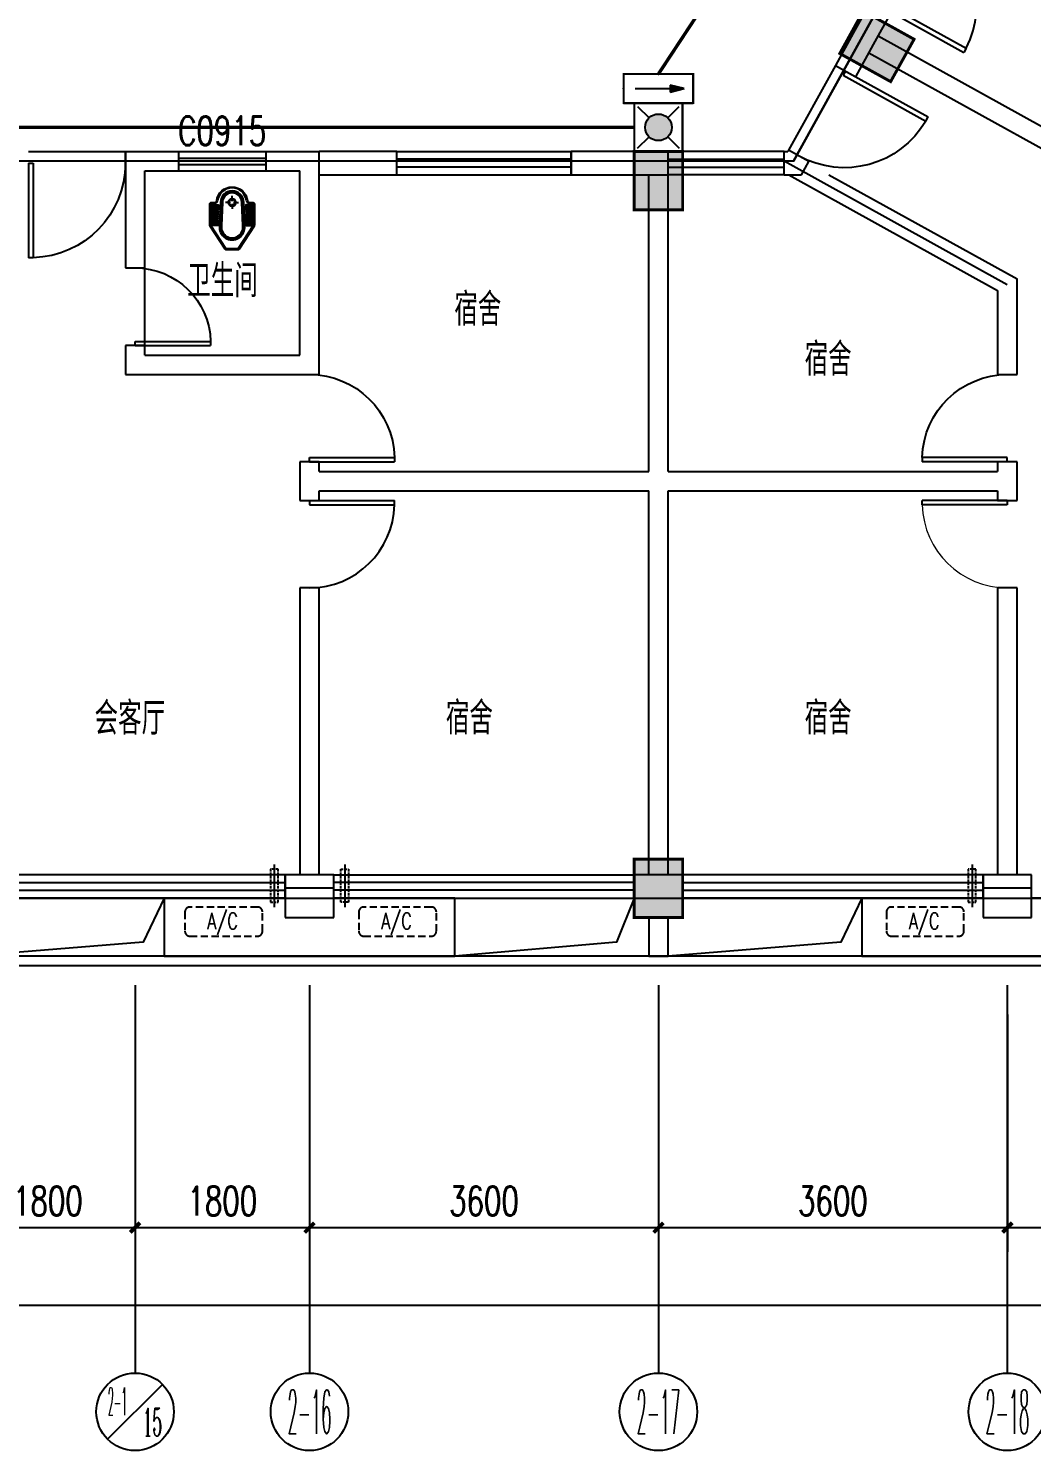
# Model space of a CAD drawing. Extents: x -9422388 to 15610651, y -1992469 to 953794.
# Drawn here: x -2717383 to -2707033, y -291035 to -276364 of the extents above; entities that cross this region are included whole.
import ezdxf
from ezdxf.enums import TextEntityAlignment as Align

# ---------------------------------------------------------------- set-up
doc = ezdxf.new("R2010")
doc.units = 0
doc.header["$LTSCALE"] = 1000
for name, pattern in [('( Hidden )', [0.375, 0.25, -0.125]), ('ACAD_ISO04W100', [30, 24, -3, 0, -3]), ('DASH', [0.35, 0.25, -0.1])]:
    doc.linetypes.add(name, pattern=pattern)
for name, color, linetype in [('A-FLOR-HVAC', 4, 'Continuous'), ('A-FLOR-OTHER2-ON', 83, 'Continuous'), ('A-SECT-DOOR', 141, 'Continuous'), ('AXIS_TEXT', 7, 'Continuous'), ('C-KZ', 2, 'Continuous'), ('C-Z-HATCH', 253, 'Continuous'), ('EQUIP-应急', 3, 'Continuous'), ('WIRE-应急', 1, 'DASH'), ('洁具', 253, 'Continuous')]:
    doc.layers.add(name, color=color, linetype=linetype)
doc.styles.add('_TCH_AXIS', font='COMPLEX', dxfattribs={"bigfont": 'GBCBIG'})
doc.styles.add('_TCH_DIM', font='SIMPLEX', dxfattribs={"bigfont": 'GBCBIG'})
doc.styles.add('_TCH_DIM_T3', font='SIMPLEX', dxfattribs={"width": 0.705882, "bigfont": 'GBCBIG'})
doc.styles.add('_TCH_WINDOW', font='SIMPLEX', dxfattribs={"height": 3.5, "bigfont": 'GBCBIG'})
doc.styles.add('_TEL_DIM', font='SIMPLEX', dxfattribs={"width": 0.8, "height": 3.5, "bigfont": 'HZTXT'})
doc.styles.add('COMPLEX', font='COMPLEX')
doc.dimstyles.new('_TCH_ARCH&&100', dxfattribs={"dimtxt": 297.5, "dimasz": 100, "dimexe": 250, "dimexo": 300, "dimgap": 126.25, "dimtad": 1, "dimdec": 0, "dimzin": 0, "dimdsep": 46, "dimtxsty": '_TCH_DIM_T3', "dimblk": 'ARCHTICK', "dimcen": 0.09, "dimclrt": 7, "dimazin": 2, "dimtfac": 1, "dimtdec": 0, "dimtix": 1, "dimtmove": 2, "dimatfit": 3, "dimfxl": 0, "dimtolj": 1, "dimtzin": 0, "dimarcsym": 0})

# ---------------------------------------------------------------- blocks, each defined once
blk = doc.blocks.new('$plan$00002871')
at = {"layer": '洁具', "color": 0}
for p, q in [((0, -475), (0, -423)), ((-15, -490), (-67, -490)), ((0, -505), (0, -557)), ((15, -490), (67, -490))]:
    blk.add_line(p, q, dxfattribs=at)
for points in [[(159, -508, -0.88995), (-159, -508, 0.380538), (-179, -491), (-210, -491, -0.414214), (-230, -471), (-230, -258, -0.144595), (-227, -247), (-73, -9, -0.254383), (-56, 0), (56, 0, -0.254383), (73, -9), (227, -247, -0.144595), (230, -258), (230, -471, -0.414214), (210, -491), (179, -491, 0.380538)], [(120, -491), (130, -252, 1.134994), (-130, -252), (-120, -491, 0.992594)], [(105, -490), (115, -251, 1.141146), (-115, -251), (-105, -490, 0.994896)], [(100, -490), (110, -251, 1.143479), (-110, -251), (-100, -490, 0.995777)], [(-149, -264, 1), (-149, -252), (-207, -252, 1), (-207, -264)], [(-148, -287, 1), (-148, -275), (-207, -275, 1), (-207, -287)], [(-149, -263, 1), (-149, -253), (-207, -253, 1), (-207, -263)], [(-148, -286, 1), (-148, -276), (-207, -276, 1), (-207, -286)], [(148, -287, -1), (148, -275), (207, -275, -1), (207, -287)], [(148, -286, -1), (148, -276), (207, -276, -1), (207, -286)], [(149, -264, -1), (149, -252), (207, -252, -1), (207, -264)], [(149, -263, -1), (149, -253), (207, -253, -1), (207, -263)], [(-147, -307, 1), (-147, -295), (-207, -295, 1), (-207, -307)], [(-146, -330, 1), (-146, -319), (-207, -319, 1), (-207, -330)], [(-146, -352, 1), (-146, -341), (-207, -341, 1), (-207, -352)], [(-145, -376, 1), (-145, -364), (-207, -364, 1), (-207, -376)], [(-144, -399, 1), (-144, -388), (-207, -388, 1), (-207, -399)], [(-143, -423, 1), (-143, -411), (-207, -411, 1), (-207, -423)], [(-141, -444, 1), (-141, -432), (-207, -432, 1), (-207, -444)], [(-147, -306, 1), (-147, -296), (-207, -296, 1), (-207, -306)], [(-146, -329, 1), (-146, -320), (-207, -320, 1), (-207, -329)], [(-146, -351, 1), (-146, -342), (-207, -342, 1), (-207, -351)], [(-145, -375, 1), (-145, -365), (-207, -365, 1), (-207, -375)], [(-144, -398, 1), (-144, -389), (-207, -389, 1), (-207, -398)], [(-143, -422, 1), (-143, -412), (-207, -412, 1), (-207, -422)], [(-141, -443, 1), (-141, -433), (-207, -433, 1), (-207, -443)], [(141, -444, -1), (141, -432), (207, -432, -1), (207, -444)], [(141, -443, -1), (141, -433), (207, -433, -1), (207, -443)], [(143, -423, -1), (143, -411), (207, -411, -1), (207, -423)], [(144, -399, -1), (144, -388), (207, -388, -1), (207, -399)], [(143, -422, -1), (143, -412), (207, -412, -1), (207, -422)], [(145, -376, -1), (145, -364), (207, -364, -1), (207, -376)], [(144, -398, -1), (144, -389), (207, -389, -1), (207, -398)], [(146, -352, -1), (146, -341), (207, -341, -1), (207, -352)], [(145, -375, -1), (145, -365), (207, -365, -1), (207, -375)], [(146, -330, -1), (146, -319), (207, -319, -1), (207, -330)], [(146, -351, -1), (146, -342), (207, -342, -1), (207, -351)], [(147, -307, -1), (147, -295), (207, -295, -1), (207, -307)], [(146, -329, -1), (146, -320), (207, -320, -1), (207, -329)], [(147, -306, -1), (147, -296), (207, -296, -1), (207, -306)], [(-141, -464, 1), (-141, -453), (-207, -453, 1), (-207, -464)], [(-141, -463, 1), (-141, -454), (-207, -454, 1), (-207, -463)], [(141, -464, -1), (141, -453), (207, -453, -1), (207, -464)], [(141, -463, -1), (141, -454), (207, -454, -1), (207, -463)]]:
    blk.add_lwpolyline(points, format="xyb", close=True, dxfattribs=at)
blk.add_lwpolyline([(-149, -507, 0.380538), (-179, -481), (-210, -481, -0.414214), (-220, -471), (-220, -258, -0.144595), (-218, -253), (-64, -15, -0.254383), (-56, -10), (56, -10, -0.254383), (64, -15), (218, -253, -0.144595), (220, -258), (220, -471, -0.414214), (210, -481), (179, -481, 0.380538), (149, -507, 0.380538)], format="xyb", dxfattribs=at)
for radius in [40, 31.7]:
    blk.add_circle((0, -490), radius, dxfattribs=at)
blk.add_arc((0, -490), 150, 186.665, 353.335, dxfattribs=at)
blk = doc.blocks.new('$DorLib2D$00000001')
at = {"color": 0}
for p, q in [((0.45, 0.975), (0.5, 0.975)), ((0.45, 0), (0.45, 0.975)), ((0.5, 0), (0.5, 0.975)), ((0.5, 0), (0.45, 0))]:
    blk.add_line(p, q, dxfattribs=at)
at = {"color": 0, "lineweight": 13}
blk.add_arc((0.475, 0), 0.975, 91.4693, 180, dxfattribs=at)
blk = doc.blocks.new('KTWJ1')
at = {"layer": 'A-FLOR-HVAC', "color": 0, "linetype": '( Hidden )', "ltscale": 0.3}
blk.add_lwpolyline([(152982, -14209, 0.414214), (153032, -14259), (153732, -14259, 0.414214), (153782, -14209), (153782, -14009, 0.414214), (153732, -13959), (153032, -13959, 0.414214), (152982, -14009)], format="xyb", close=True, dxfattribs=at)
at = {"layer": 'A-FLOR-HVAC', "color": 0, "style": '_TCH_WINDOW', "width": 0.705882}
blk.add_text('A/C', height=170, dxfattribs=at).set_placement((153214, -14188))
blk = doc.blocks.new('KTB')
at = {"layer": 'A-SECT-DOOR', "color": 0}
for points in [[(1055819, -403775), (1054569, -403775), (1054569, -404375), (1057569, -404375), (1057569, -403775), (1056319, -403775)], [(1063019, -403775), (1061769, -403775), (1061769, -404375), (1064769, -404375), (1064769, -403775), (1063519, -403775)]]:
    blk.add_lwpolyline(points, dxfattribs=at)
at = {"layer": 'A-FLOR-HVAC', "color": 8}
for p in [(901802, -389909), (903596, -389909), (909040, -389909)]:
    blk.add_blockref('KTWJ1', p, dxfattribs=at)
blk = doc.blocks.new('A$C0CF77FE4')
at = {"layer": 'A-FLOR-OTHER2-ON', "color": 0, "linetype": 'ACAD_ISO04W100', "ltscale": 5}
blk.add_line((40, 440), (40, 0), dxfattribs=at)
at = {"layer": 'A-FLOR-OTHER2-ON', "color": 0, "linetype": 'DASH', "ltscale": 0.1}
blk.add_lwpolyline([(0, 390), (80, 390), (80, 50), (0, 50)], close=True, dxfattribs=at)
blk = doc.blocks.new('宿舍楼柱网1')
at = {"layer": 'C-Z-HATCH'}
h = blk.add_hatch(color=0, dxfattribs=at)
h.dxf.hatch_style = 1
h.paths.add_polyline_path([(648829, 146138), (649071, 146576), (649596, 146285), (649354, 145848)])
h = blk.add_hatch(color=0, dxfattribs=at)
h.dxf.hatch_style = 1
h.paths.add_polyline_path([(646708, 145126), (647208, 145126), (647208, 144526), (646708, 144526)])
h = blk.add_hatch(color=0, dxfattribs=at)
h.dxf.hatch_style = 1
h.paths.add_polyline_path([(646708, 137826), (647208, 137826), (647208, 137226), (646708, 137226)])
at = {"layer": 'C-KZ', "color": 0, "const_width": 30}
blk.add_lwpolyline([(648829, 146138), (649071, 146576), (649596, 146285), (649354, 145848), (648829, 146138)], dxfattribs=at)
for points in [[(646708, 145126), (647208, 145126), (647208, 144526), (646708, 144526)], [(646708, 137826), (647208, 137826), (647208, 137226), (646708, 137226)]]:
    blk.add_lwpolyline(points, close=True, dxfattribs=at)
blk = doc.blocks.new('_ArchTick')
at = {"color": 0, "linetype": 'ByBlock', "const_width": 0.4}
blk.add_lwpolyline([(-0.5, -0.5), (0.5, 0.5)], dxfattribs=at)
blk = doc.blocks.new('*D2887')
at = {"color": 0, "lineweight": -2, "transparency": 16777216}
for p, q in [((1579630, -199693), (1579630, -202943)), ((1646450, -199693), (1646450, -202943)), ((1579630, -202693), (1646450, -202693))]:
    blk.add_line(p, q, dxfattribs=at)
at = {"layer": 'Defpoints', "color": 0, "transparency": 16777216}
for p in [(1579630, -199393), (1646450, -199393), (1646450, -202693)]:
    blk.add_point(p, dxfattribs=at)
at = {"color": 0, "lineweight": -2, "transparency": 16777216, "xscale": 100, "yscale": 100, "zscale": 100, "rotation": 180}
blk.add_blockref('_ArchTick', (1579630, -202693), dxfattribs=at)
at = {"color": 0, "lineweight": -2, "transparency": 16777216, "xscale": 100, "yscale": 100, "zscale": 100}
blk.add_blockref('_ArchTick', (1646450, -202693), dxfattribs=at)
at = {"color": 7, "transparency": 16777216, "insert": (1613040, -202418), "char_height": 297.5, "attachment_point": 5, "style": '_TCH_DIM_T3'}
blk.add_mtext('\\A1;66820', dxfattribs=at)
blk = doc.blocks.new('*D2902')
at = {"color": 0, "lineweight": -2, "transparency": 16777216}
for p, q in [((1631150, -199693), (1631150, -202143)), ((1632950, -199693), (1632950, -202143)), ((1631150, -201893), (1632950, -201893))]:
    blk.add_line(p, q, dxfattribs=at)
at = {"layer": 'Defpoints', "color": 0, "transparency": 16777216}
for p in [(1631150, -199393), (1632950, -199393), (1632950, -201893)]:
    blk.add_point(p, dxfattribs=at)
at = {"color": 0, "lineweight": -2, "transparency": 16777216, "xscale": 100, "yscale": 100, "zscale": 100, "rotation": 180}
blk.add_blockref('_ArchTick', (1631150, -201893), dxfattribs=at)
at = {"color": 0, "lineweight": -2, "transparency": 16777216, "xscale": 100, "yscale": 100, "zscale": 100}
blk.add_blockref('_ArchTick', (1632950, -201893), dxfattribs=at)
at = {"color": 7, "transparency": 16777216, "insert": (1632050, -201618), "char_height": 297.5, "attachment_point": 5, "style": '_TCH_DIM_T3'}
blk.add_mtext('\\A1;1800', dxfattribs=at)
blk = doc.blocks.new('*D2903')
at = {"color": 0, "lineweight": -2, "transparency": 16777216}
for p, q in [((1632950, -199693), (1632950, -202143)), ((1634750, -199693), (1634750, -202143)), ((1632950, -201893), (1634750, -201893))]:
    blk.add_line(p, q, dxfattribs=at)
at = {"layer": 'Defpoints', "color": 0, "transparency": 16777216}
for p in [(1632950, -199393), (1634750, -199393), (1634750, -201893)]:
    blk.add_point(p, dxfattribs=at)
at = {"color": 0, "lineweight": -2, "transparency": 16777216, "xscale": 100, "yscale": 100, "zscale": 100, "rotation": 180}
blk.add_blockref('_ArchTick', (1632950, -201893), dxfattribs=at)
at = {"color": 0, "lineweight": -2, "transparency": 16777216, "xscale": 100, "yscale": 100, "zscale": 100}
blk.add_blockref('_ArchTick', (1634750, -201893), dxfattribs=at)
at = {"color": 7, "transparency": 16777216, "insert": (1633850, -201618), "char_height": 297.5, "attachment_point": 5, "style": '_TCH_DIM_T3'}
blk.add_mtext('\\A1;1800', dxfattribs=at)
blk = doc.blocks.new('*D2904')
at = {"color": 0, "lineweight": -2, "transparency": 16777216}
for p, q in [((1634750, -199693), (1634750, -202143)), ((1638350, -199693), (1638350, -202143)), ((1634750, -201893), (1638350, -201893))]:
    blk.add_line(p, q, dxfattribs=at)
at = {"layer": 'Defpoints', "color": 0, "transparency": 16777216}
for p in [(1634750, -199393), (1638350, -199393), (1638350, -201893)]:
    blk.add_point(p, dxfattribs=at)
at = {"color": 0, "lineweight": -2, "transparency": 16777216, "xscale": 100, "yscale": 100, "zscale": 100, "rotation": 180}
blk.add_blockref('_ArchTick', (1634750, -201893), dxfattribs=at)
at = {"color": 0, "lineweight": -2, "transparency": 16777216, "xscale": 100, "yscale": 100, "zscale": 100}
blk.add_blockref('_ArchTick', (1638350, -201893), dxfattribs=at)
at = {"color": 7, "transparency": 16777216, "insert": (1636550, -201618), "char_height": 297.5, "attachment_point": 5, "style": '_TCH_DIM_T3'}
blk.add_mtext('\\A1;3600', dxfattribs=at)
blk = doc.blocks.new('*D2905')
at = {"color": 0, "lineweight": -2, "transparency": 16777216}
for p, q in [((1638350, -199693), (1638350, -202143)), ((1641950, -199693), (1641950, -202143)), ((1638350, -201893), (1641950, -201893))]:
    blk.add_line(p, q, dxfattribs=at)
at = {"layer": 'Defpoints', "color": 0, "transparency": 16777216}
for p in [(1638350, -199393), (1641950, -199393), (1641950, -201893)]:
    blk.add_point(p, dxfattribs=at)
at = {"color": 0, "lineweight": -2, "transparency": 16777216, "xscale": 100, "yscale": 100, "zscale": 100, "rotation": 180}
blk.add_blockref('_ArchTick', (1638350, -201893), dxfattribs=at)
at = {"color": 0, "lineweight": -2, "transparency": 16777216, "xscale": 100, "yscale": 100, "zscale": 100}
blk.add_blockref('_ArchTick', (1641950, -201893), dxfattribs=at)
at = {"color": 7, "transparency": 16777216, "insert": (1640150, -201618), "char_height": 297.5, "attachment_point": 5, "style": '_TCH_DIM_T3'}
blk.add_mtext('\\A1;3600', dxfattribs=at)
blk = doc.blocks.new('*D2906')
at = {"color": 0, "lineweight": -2, "transparency": 16777216}
for p, q in [((1641950, -199693), (1641950, -202143)), ((1643450, -199693), (1643450, -202143)), ((1641950, -201893), (1643450, -201893))]:
    blk.add_line(p, q, dxfattribs=at)
at = {"layer": 'Defpoints', "color": 0, "transparency": 16777216}
for p in [(1641950, -199393), (1643450, -199393), (1643450, -201893)]:
    blk.add_point(p, dxfattribs=at)
at = {"color": 0, "lineweight": -2, "transparency": 16777216, "xscale": 100, "yscale": 100, "zscale": 100, "rotation": 180}
blk.add_blockref('_ArchTick', (1641950, -201893), dxfattribs=at)
at = {"color": 0, "lineweight": -2, "transparency": 16777216, "xscale": 100, "yscale": 100, "zscale": 100}
blk.add_blockref('_ArchTick', (1643450, -201893), dxfattribs=at)
at = {"color": 7, "transparency": 16777216, "insert": (1642700, -201618), "char_height": 297.5, "attachment_point": 5, "style": '_TCH_DIM_T3'}
blk.add_mtext('\\A1;1500', dxfattribs=at)
blk = doc.blocks.new('_AXISO')
at = {"color": 0}
blk.add_circle((0, 0), 0.5, dxfattribs=at)
at = {"layer": 'AXIS_TEXT', "color": 0, "style": 'COMPLEX', "width": 1.041667}
blk.add_attdef('A', text='', height=0.56, dxfattribs=at).set_placement((-0.25, -0.28), (0.25, -0.28), align=Align.FIT)
blk = doc.blocks.new('$equip$00002604')
blk.add_hatch(color=256).paths.add_polyline_path([(0.275, 0.5, 1), (-0.274, 0.5, 1)])
for p, q in [((-0.429, 0.929), (-0.194, 0.694)), ((0.194, 0.694), (0.429, 0.929)), ((-0.429, 0.071), (-0.194, 0.306)), ((0.194, 0.306), (0.429, 0.071))]:
    blk.add_line(p, q)
at = {"const_width": 0.04}
blk.add_lwpolyline([(-0.5, 1), (-0.5, 0), (0.5, 0), (0.5, 1), (-0.5, 1), (-0.5, 0)], dxfattribs=at)
blk.add_lwpolyline([(-0.5, 1), (-0.5, 0), (0.5, 0), (0.5, 1)], close=True)
blk.add_circle((0, 0.5), 0.275)
for p in [(0, 1), (-0.5, 0.5), (0.5, 0.5), (0, 0)]:
    blk.add_point(p)
at = {"color": 7, "style": '_TEL_DIM', "flags": 1}
blk.add_attdef('A', text='', height=0.000025, dxfattribs=at).set_placement((0, 0), align=Align.MIDDLE_CENTER)
blk = doc.blocks.new('$equip$00002540')
blk.add_hatch(color=256).paths.add_polyline_path([(0.24, 0.372), (0.24, 0.228), (0.528, 0.3)])
for p, q in [((-0.72, 0.6), (-0.72, 0)), ((0.72, 0.6), (-0.72, 0.6)), ((0.72, 0), (0.72, 0.6)), ((0.24, 0.372), (0.24, 0.228)), ((0.528, 0.3), (0.24, 0.372)), ((0.24, 0.228), (0.528, 0.3)), ((-0.72, 0), (0.72, 0))]:
    blk.add_line(p, q)
at = {"color": 7}
blk.add_line((-0.48, 0.3), (0.48, 0.3), dxfattribs=at)
at = {"const_width": 0.04}
blk.add_lwpolyline([(-0.72, 0.6), (-0.72, 0), (0.72, 0), (0.72, 0.6), (-0.72, 0.6), (-0.72, 0)], dxfattribs=at)
for p in [(0, 0.6), (-0.72, 0.3), (0.72, 0.3), (0, 0)]:
    blk.add_point(p)
at = {"color": 7, "style": '_TEL_DIM', "flags": 1}
blk.add_attdef('A', text='', height=0.00002, dxfattribs=at).set_placement((0, 0), align=Align.MIDDLE_CENTER)
blk = doc.blocks.new('542523')
at = {"color": 8}
for p, q in [((1641151.3, -188347.3), (1639742.7, -190892.6)), ((1640543.5, -189239), (1640359.5, -189571.5)), ((1640569.5, -189687.7), (1640753.5, -189355.2)), ((1640648.5, -189297.1), (1641501.6, -189769.2)), ((1640672.7, -189253.4), (1641525.8, -189725.5)), ((1640359.5, -189571.5), (1640175.5, -189904)), ((1640617.9, -189600.2), (1643446.7, -191165.7)), ((1640385.5, -190020.2), (1640569.5, -189687.7)), ((1640521.1, -189775.2), (1643349.8, -191340.7)), ((1641525.8, -189725.5), (1641501.6, -189769.2)), ((1640175.5, -189904), (1639691.3, -190778.9)), ((1640175.5, -189904), (1640385.5, -190020.2)), ((1631849.8, -190792.6), (1632849.8, -190792.6)), ((1632849.8, -191032.6), (1632849.8, -190792.6)), ((1632849.8, -190792.6), (1632849.8, -191992.6)), ((1632849.8, -190792.6), (1634849.8, -190792.6)), ((1633399.8, -190792.6, 900), (1633399.8, -190992.6, 900)), ((1634299.8, -190792.6, 900), (1634299.8, -190992.6, 900)), ((1634849.8, -192992.6), (1634849.8, -190792.6)), ((1635649.8, -190792.6), (1634849.8, -190792.6)), ((1635649.8, -191032.6), (1635649.8, -190792.6)), ((1635649.8, -190792.6), (1637449.8, -190792.6)), ((1635649.8, -191032.6), (1635649.8, -190792.6)), ((1638349.8, -190792.6), (1637449.8, -190792.6)), ((1637449.8, -190792.6), (1637449.8, -191032.6)), ((1637449.8, -191032.6), (1637449.8, -190792.6)), ((1638449.8, -190792.6), (1638349.8, -190792.6)), ((1638449.8, -191032.6), (1638449.8, -190792.6)), ((1639648.9, -191032.6), (1639648.9, -190792.6)), ((1639648.9, -190792.6), (1639683.7, -190792.6)), ((1639691.3, -190778.9), (1639683.7, -190792.6)), ((1639901.3, -190895.1), (1639691.3, -190778.9)), ((1639742.7, -190892.6), (1593929.8, -190892.6)), ((1633049.8, -191992.6), (1633049.8, -190992.6)), ((1633049.8, -190992.6), (1634649.8, -190992.6)), ((1633399.8, -190859.2, 900), (1634299.8, -190859.2, 900)), ((1633399.8, -190925.9, 900), (1634299.8, -190925.9, 900)), ((1634649.8, -192892.6), (1634649.8, -190992.6)), ((1637449.8, -190872.6), (1635649.8, -190872.6)), ((1637449.8, -190952.6), (1635649.8, -190952.6)), ((1639825.2, -191032.6), (1639901.3, -190895.1)), ((1634849.8, -191032.6), (1635649.8, -191032.6)), ((1635649.8, -191032.6), (1637449.8, -191032.6)), ((1637449.8, -191032.6), (1638349.8, -191032.6)), ((1638249.8, -194092.6), (1638249.8, -191032.6)), ((1638349.8, -191032.6), (1638449.8, -191032.6)), ((1638449.8, -194092.6), (1638449.8, -191032.6)), ((1639648.9, -191032.6), (1639825.2, -191032.6)), ((1639695.3, -191032.6), (1641849.8, -192224.9)), ((1640108.4, -191032.6), (1642049.8, -192107)), ((1632849.8, -191992.6), (1633049.8, -191992.6)), ((1633049.8, -192792.6), (1633049.8, -191992.6)), ((1642049.8, -193092.6), (1642049.8, -192107)), ((1641849.8, -192224.9), (1641849.8, -193092.6)), ((1633049.8, -192792.6), (1632849.8, -192792.6)), ((1632849.8, -192792.6), (1632849.8, -193092.6)), ((1633049.8, -192892.6), (1633049.8, -192792.6)), ((1633049.8, -192892.6), (1634649.8, -192892.6)), ((1634849.8, -193092.6), (1634849.8, -192992.6)), ((1632849.8, -193092.6), (1634649.8, -193092.6)), ((1634649.8, -193092.6), (1634849.8, -193092.6)), ((1641849.8, -193092.6), (1642049.8, -193092.6)), ((1634849.8, -193992.6), (1634649.8, -193992.6)), ((1634649.8, -193992.6), (1634649.8, -194192.6)), ((1634849.8, -194092.6), (1634849.8, -193992.6)), ((1642049.8, -193992.6), (1641849.8, -193992.6)), ((1641849.8, -193992.6), (1641849.8, -194092.6)), ((1642049.8, -194192.6), (1642049.8, -193992.6)), ((1634649.8, -194192.6), (1634649.8, -194392.6)), ((1634849.8, -194092.6), (1638249.8, -194092.6)), ((1638449.8, -194092.6), (1641849.8, -194092.6)), ((1642049.8, -194392.6), (1642049.8, -194192.6)), ((1634849.8, -194292.6), (1638249.8, -194292.6)), ((1634849.8, -194392.6), (1634849.8, -194292.6)), ((1638249.8, -198252.6), (1638249.8, -194292.6)), ((1638449.8, -198252.6), (1638449.8, -194292.6)), ((1638449.8, -194292.6), (1641849.8, -194292.6)), ((1641849.8, -194292.6), (1641849.8, -194392.6)), ((1634649.8, -194392.6), (1634849.8, -194392.6)), ((1634749.8, -194392.6), (1634749.8, -194437.6)), ((1634749.8, -194392.6), (1635627.3, -194392.6)), ((1634749.8, -194437.6), (1635627.3, -194437.6)), ((1635627.3, -194437.6), (1635627.3, -194392.6)), ((1641849.8, -194392.6), (1642049.8, -194392.6)), ((1634849.8, -195292.6), (1634649.8, -195292.6)), ((1634649.8, -195292.6), (1634649.8, -198252.6)), ((1634849.8, -198252.6), (1634849.8, -195292.6)), ((1642049.8, -195292.6), (1641849.8, -195292.6)), ((1641849.8, -195292.6), (1641849.8, -198252.6)), ((1642049.8, -198252.6), (1642049.8, -195292.6)), ((1634749.8, -198252.6), (1634499.8, -198252.6)), ((1634499.8, -198252.6), (1634499.8, -198392.6)), ((1634999.8, -198252.6), (1634749.8, -198252.6)), ((1634999.8, -198392.6), (1634999.8, -198252.6)), ((1634999.8, -198252.6), (1638099.8, -198252.6)), ((1634999.8, -198492.6), (1634999.8, -198252.6)), ((1638099.8, -198332.6), (1634999.8, -198332.6)), ((1638349.8, -198252.6), (1638099.8, -198252.6)), ((1638099.8, -198252.6), (1638099.8, -198492.6)), ((1638099.8, -198492.6), (1638099.8, -198252.6)), ((1638599.8, -198252.6), (1638349.8, -198252.6)), ((1638599.8, -198492.6), (1638599.8, -198252.6)), ((1641949.8, -198252.6), (1641699.8, -198252.6)), ((1641699.8, -198252.6), (1641699.8, -198392.6)), ((1642199.8, -198252.6), (1641949.8, -198252.6)), ((1642199.8, -198392.6), (1642199.8, -198252.6)), ((1634999.8, -198392.6), (1634499.8, -198392.6)), ((1634499.8, -198392.6), (1634499.8, -198692.6)), ((1634999.8, -198692.6), (1634999.8, -198392.6)), ((1638099.8, -198412.6), (1634999.8, -198412.6)), ((1642199.8, -198392.6), (1641699.8, -198392.6)), ((1641699.8, -198392.6), (1641699.8, -198692.6)), ((1642199.8, -198692.6), (1642199.8, -198392.6)), ((1634999.8, -198492.6), (1638099.8, -198492.6)), ((1638099.8, -198492.6), (1638349.8, -198492.6)), ((1638349.8, -198492.6), (1638599.8, -198492.6)), ((1634499.8, -198692.6), (1634999.8, -198692.6)), ((1641699.8, -198692.6), (1642199.8, -198692.6)), ((1632949.8, -199392.6), (1632949.8, -203392.6)), ((1634749.8, -199392.6), (1634749.8, -203392.6)), ((1638349.8, -199392.6), (1638349.8, -203392.6)), ((1641949.8, -199392.6), (1641949.8, -203392.6)), ((1632667, -204075.4), (1633232.7, -203509.7))]:
    blk.add_line(p, q, dxfattribs=at)
at = {"color": 8, "extrusion": (0, 0, -1)}
for p, q in [((1640280.5, -189962.1), (1640256.3, -190005.8)), ((1640280.5, -189962.1), (1641133.6, -190434.2)), ((1640256.3, -190005.8), (1641109.4, -190477.9)), ((1641109.4, -190477.9), (1641133.6, -190434.2)), ((1639648.9, -190792.6), (1638449.8, -190792.6)), ((1638449.8, -191032.6), (1638449.8, -190792.6)), ((1639648.9, -191032.6), (1639648.9, -190792.6)), ((1631849.8, -190912.6), (1631899.8, -190912.6)), ((1631849.8, -190912.6), (1631849.8, -191887.6)), ((1631899.8, -190912.6), (1631899.8, -191887.6)), ((1638449.8, -190872.6), (1639648.9, -190872.6)), ((1638449.8, -190952.6), (1639648.9, -190952.6)), ((1639648.9, -191032.6), (1638449.8, -191032.6)), ((1631899.8, -191887.6), (1631849.8, -191887.6)), ((1632949.8, -192792.6), (1632949.8, -192752.6)), ((1632949.8, -192752.6), (1633729.8, -192752.6)), ((1633729.8, -192752.6), (1633729.8, -192792.6)), ((1632949.8, -192792.6), (1633729.8, -192792.6)), ((1634749.8, -193992.6), (1634749.8, -193947.6)), ((1634749.8, -193947.6), (1635627.3, -193947.6)), ((1634749.8, -193992.6), (1635627.3, -193992.6)), ((1635627.3, -193947.6), (1635627.3, -193992.6)), ((1641072.3, -193947.6), (1641072.3, -193992.6)), ((1641949.8, -193947.6), (1641072.3, -193947.6)), ((1641949.8, -193992.6), (1641072.3, -193992.6)), ((1641949.8, -193992.6), (1641949.8, -193947.6)), ((1634499.8, -198252.6), (1631399.8, -198252.6)), ((1631399.8, -198332.6), (1634499.8, -198332.6)), ((1634499.8, -198492.6), (1634499.8, -198252.6)), ((1641699.8, -198252.6), (1638599.8, -198252.6)), ((1638599.8, -198492.6), (1638599.8, -198252.6)), ((1638599.8, -198332.6), (1641699.8, -198332.6)), ((1641699.8, -198492.6), (1641699.8, -198252.6)), ((1631399.8, -198412.6), (1634499.8, -198412.6)), ((1638599.8, -198412.6), (1641699.8, -198412.6)), ((1634499.8, -198492.6), (1631399.8, -198492.6)), ((1641699.8, -198492.6), (1638599.8, -198492.6))]:
    blk.add_line(p, q, dxfattribs=at)
at = {"color": 8}
for points in [[(1629019.7, -172945.8), (1629019.7, -172945.8, -0.4142136), (1629241, -171980.9), (1636189.1, -167626.1, -0.4142136), (1638256.7, -168100.5), (1651526.9, -189272.8, -0.2728148), (1651568.4, -190795.7), (1647349.6, -198418.9, -0.2728148), (1646037.2, -199192.6), (1580429.8, -199192.6, -0.4142134), (1578829.8, -197592.6), (1578829.8, -189492.6, -0.4142137), (1579529.8, -188792.6), (1579529.8, -188792.6)], [(1629104.4, -172892.7), (1629104.4, -172892.7, -0.4142136), (1629294.2, -172065.7), (1636242.2, -167710.8, -0.4142136), (1638172, -168153.6), (1651442.2, -189325.9, -0.2728148), (1651480.9, -190747.3), (1647262.1, -198370.5, -0.2728148), (1646037.2, -199092.6), (1623049.8, -199092.6)]]:
    blk.add_lwpolyline(points, format="xyb", dxfattribs=at)
for points in [[(1593929.8, -190892.6), (1593929.8, -198492.6), (1646508.8, -198492.6), (1651184.3, -190044.2), (1637238.7, -167794.3), (1630799.1, -171830.5), (1641151.3, -188347.3), (1639742.7, -190892.6)], [(1638249.8, -199092.6), (1638449.8, -199092.6), (1638449.8, -198692.6), (1638249.8, -198692.6)]]:
    blk.add_lwpolyline(points, close=True, dxfattribs=at)
for points in [[(1639742.7, -190892.6), (1641151.3, -188347.3)], [(1641949.8, -192166), (1639648.9, -190892.6)], [(1633249.8, -198492.6), (1633032.3, -198947.3), (1631249.8, -199092.6)], [(1638099.8, -198492.6), (1637918.6, -198947.3), (1636249.8, -199092.6)], [(1640449.8, -198492.6), (1640232.3, -198947.3), (1638449.8, -199092.6)]]:
    blk.add_lwpolyline(points, dxfattribs=at)
blk.add_circle((1632949.8, -203792.6), 400, dxfattribs=at)
for centre, radius, start, end in [((1640660.6, -189275.2), 975, 332.50838, 61.0391), ((1634749.8, -194415.1), 877.5, 270, 358.53072)]:
    blk.add_arc(centre, radius, start, end, dxfattribs=at)
at = {"color": 8, "extrusion": (0, 0, -1)}
for centre, radius, start, end in [((-1640268.4, -189983.9), 975, 210.43013, 298.96085), ((-1631874.8, -190912.6), 975, 180, 268.53072), ((-1632949.8, -192772.6), 780, 90, 178.53072), ((-1634749.8, -193970.1), 877.5, 90, 178.53072), ((-1641949.8, -193970.1), 877.5, 1.46928, 90)]:
    blk.add_arc(centre, radius, start, end, dxfattribs=at)
at = {"color": 8}
for name, p in [('宿舍楼柱网1', (991391.9, -335918.9)), ('KTB', (578680.6, 205282.2)), ('A$C0CF77FE4', (1635073.7, -198585.5))]:
    blk.add_blockref(name, p, dxfattribs=at)
at = {"color": 8, "rotation": 180}
blk.add_blockref('$plan$00002871', (1633951.1, -191807.6), dxfattribs=at)
at = {"color": 8, "xscale": 900, "yscale": 900, "zscale": 900, "rotation": 89.99999999999206}
blk.add_blockref('$DorLib2D$00000001', (1641949.8, -194842.6), dxfattribs=at)
at = {"color": 8, "xscale": -1}
for p in [(1634426, -198585.5), (1641626, -198585.5)]:
    blk.add_blockref('A$C0CF77FE4', p, dxfattribs=at)
at = {"color": 8}
ref = blk.add_blockref('_AXISO', (1634749.8, -203792.6), dxfattribs=dict(at, xscale=800, yscale=800, zscale=800))
ref.add_attrib('A', '2-16', dxfattribs={"layer": 'AXIS_TEXT', "color": 8, "height": 452.55, "style": '_TCH_AXIS', "width": 0.28}).set_placement((1634523.5, -204018.8), (1634976.1, -204018.8), align=Align.FIT)
ref = blk.add_blockref('_AXISO', (1638349.8, -203792.6), dxfattribs=dict(at, xscale=800, yscale=800, zscale=800))
ref.add_attrib('A', '2-17', dxfattribs={"layer": 'AXIS_TEXT', "color": 8, "height": 452.55, "style": '_TCH_AXIS', "width": 0.28}).set_placement((1638123.5, -204018.8), (1638576.1, -204018.8), align=Align.FIT)
ref = blk.add_blockref('_AXISO', (1641949.8, -203792.6), dxfattribs=dict(at, xscale=800, yscale=800, zscale=800))
ref.add_attrib('A', '2-18', dxfattribs={"layer": 'AXIS_TEXT', "color": 8, "height": 452.55, "style": '_TCH_AXIS', "width": 0.28}).set_placement((1641723.5, -204018.8), (1642176.1, -204018.8), align=Align.FIT)
at = {"color": 8, "style": '_TCH_WINDOW', "width": 0.705882}
blk.add_text('C0915', height=297.5, dxfattribs=at).set_placement((1633394.8, -190727.3))
at = {"color": 8, "style": '_TCH_DIM'}
for s, p in [('卫生间', (1633487.7, -192295.4)), ('宿舍', (1636243.1, -192589.7)), ('宿舍', (1639857.7, -193104.8)), ('会客厅', (1632531.8, -196808.8)), ('宿舍', (1636156.5, -196805.9)), ('宿舍', (1639857.7, -196805.9))]:
    blk.add_text(s, height=337.59, dxfattribs=at).set_placement(p)
at = {"layer": 'AXIS_TEXT', "color": 7, "style": '_TCH_AXIS'}
for s, width, p, p2 in [('2-1', 0.266804, (1632669.8, -203828.3), (1632869.8, -203828.3)), ('15', 0.506007, (1633029.8, -204043), (1633229.8, -204043))]:
    blk.add_text(s, height=286.22, dxfattribs=dict(at, width=width)).set_placement(p, p2, align=Align.FIT)
at = {"color": 8}
for p1, p2, distance, picture, middle in [((1579629.8, -199392.6), (1646449.8, -199392.6), -3300, '*D2887', (1613039.8, -202417.6)), ((1631149.8, -199392.6), (1632949.8, -199392.6), -2500, '*D2902', (1632049.8, -201617.6)), ((1632949.8, -199392.6), (1634749.8, -199392.6), -2500, '*D2903', (1633849.8, -201617.6)), ((1634749.8, -199392.6), (1638349.8, -199392.6), -2500, '*D2904', (1636549.8, -201617.6)), ((1638349.8, -199392.6), (1641949.8, -199392.6), -2500, '*D2905', (1640149.8, -201617.6)), ((1641949.8, -199392.6), (1643449.8, -199392.6), -2500, '*D2906', (1642699.8, -201617.6))]:
    dim = blk.add_aligned_dim(p1=p1, p2=p2, distance=distance, dimstyle='_TCH_ARCH&&100', dxfattribs=at)
    dim.commit()
    dim.dimension.update_dxf_attribs({"geometry": picture, "text_midpoint": middle})

msp = doc.modelspace()

# ---------------------------------------------------------------- linework, layer by layer
at = {"layer": 'WIRE-应急', "linetype": 'DASH', "const_width": 35}
for points in [[(-2710882.55559, -276834.50648), (-2709160.39712, -274220.41373)], [(-2717832.55559, -277384.50648), (-2711132.55559, -277384.50648)]]:
    msp.add_lwpolyline(points, dxfattribs=at)

# ---------------------------------------------------------------- block references
msp.add_blockref('542523', (-4349232.37506, -86841.94189))
at = {"layer": 'EQUIP-应急', "xscale": 500, "yscale": 500, "zscale": 500}
for name, p in [('$equip$00002540', (-2710882.55559, -277134.50648)), ('$equip$00002604', (-2710882.56028, -277634.51273))]:
    msp.add_blockref(name, p, dxfattribs=at)

doc.saveas('drawing.dxf')
